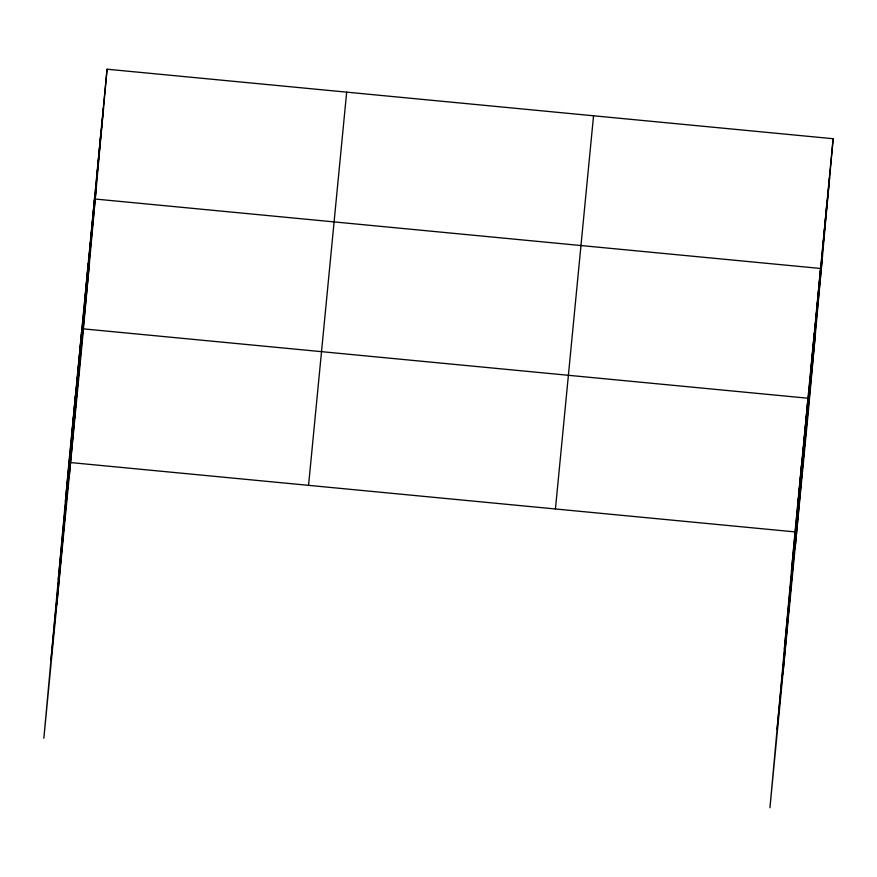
<?xml version="1.0" encoding="UTF-8"?>
<svg xmlns="http://www.w3.org/2000/svg" width="877" height="877" viewBox="0 0 877 877"><rect width="100%" height="100%" fill="white"/><g stroke="black" fill="none" stroke-linecap="round" stroke-linejoin="round"><path stroke-width="1.32" d="M107.06 69.206L68.954 462.409L43.85 738.281L81.956 345.089L107.06 69.206L833.15 138.719L808.046 414.591L769.94 807.794L795.044 531.911L833.15 138.719M71.903 434.367L75.433 395.56M56.808 604.593L81.912 328.722L808.002 398.235L782.898 674.106M84.674 302.642L88.204 263.845M69.382 474.841L94.486 198.969L820.576 268.472L795.472 544.343M97.248 172.89L100.778 134.093M797.993 503.88L801.523 465.073M810.754 372.155L814.284 333.348M823.328 242.403L826.858 203.596M65.424 501.205L103.53 108.014M58.31 579.445L96.415 186.242M50.965 660.052L89.081 266.849M308.561 485.343L346.667 92.151M555.437 508.978L593.543 115.786M791.514 570.719L829.62 177.527M784.389 648.947L822.494 255.755M777.055 729.554L815.161 336.362M68.954 462.409L795.044 531.911"/></g></svg>
